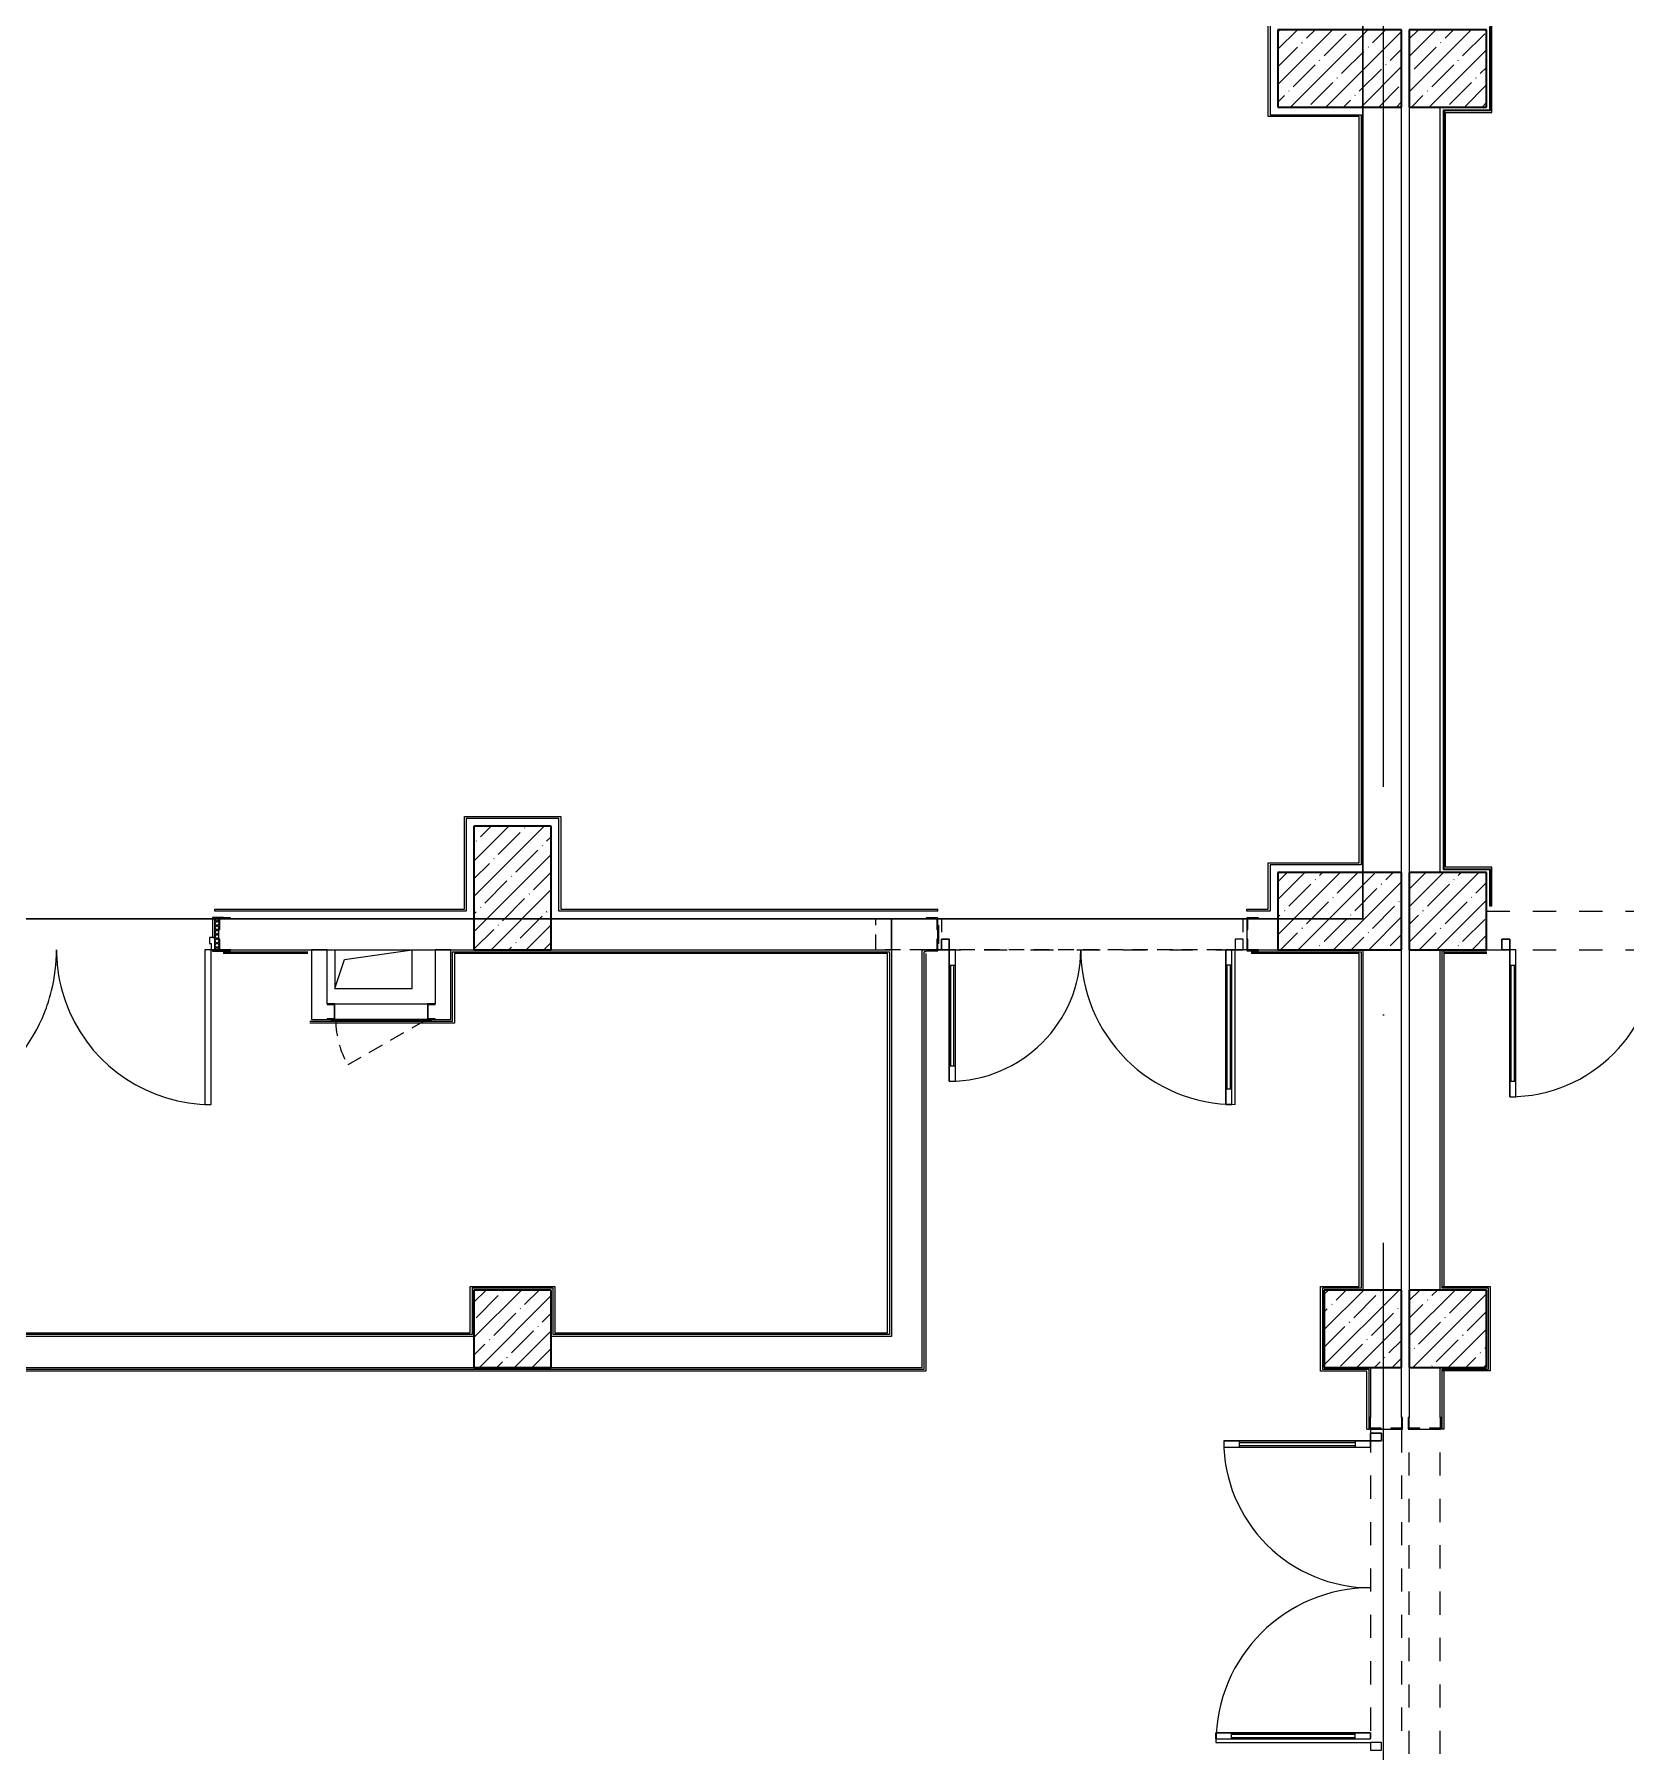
# Model space of a CAD drawing. Header units: millimetres. Extents: x 5993 to 95364, y 87345 to 145529.
# Drawn here: x 47184 to 48022, y 119364 to 120268 of the extents above; entities that cross this region are included whole.
import ezdxf

# ---------------------------------------------------------------- set-up
doc = ezdxf.new("R2010")
doc.units = ezdxf.units.MM
for name, pattern in [('200_ШТРИХ_ш1п0_6_', [160, 100, -60]), ('50_200_ШТРИХ_1Т_ш5_п1_п1_', [1400, 1000, -200, 0, -200]), ('Штрих короткий', [300, 150, -150])]:
    doc.linetypes.add(name, pattern=pattern)
for name, color, linetype, lineweight in [('0-2', 7, 'Continuous', 9), ('S-GRID-____-OTLN-1', 7, '50_200_ШТРИХ_1Т_ш5_п1_п1_', 9), ('Двери', 7, 'Continuous', 9), ('Каркас_Импост', 7, 'Continuous', 13), ('Каркас_Импост-1', 7, 'Continuous', 9), ('Несущие колонны', 7, 'Continuous', 9), ('Несущие колонны-1', 7, 'Continuous', 35), ('Обобщенные модели', 7, 'Continuous', 9), ('Общие ребра', 7, 'Continuous', 9), ('Окна', 7, 'Continuous', 9), ('Открывание в плане-2', 7, '200_ШТРИХ_ш1п0_6_', 9), ('Открывание-1', 7, 'Continuous', 9), ('Панель', 7, 'Continuous', 13), ('Перекрытия', 7, 'Continuous', 9), ('Перемычка-1', 7, 'Штрих короткий', 9), ('Перемычка_Пунктирные линии-1', 7, '200_ШТРИХ_ш1п0_6_', 9), ('Размеры', 7, 'Continuous', 15), ('Стены', 7, 'Continuous', 9), ('Стены-1', 7, 'Continuous', 13), ('Элементы узлов', 7, 'Continuous', 9)]:
    doc.layers.add(name, color=color, linetype=linetype, lineweight=lineweight)

# ---------------------------------------------------------------- blocks, each defined once
blk = doc.blocks.new('Проем_Дверь_Прямоугольный - 2000х2100h_дверные проемы-35110903-АИ2_01_План напольных покрытий и плинтусов 1го этажа _Часть 1_')
at = {"layer": 'Перемычка-1'}
for p, q in [((1000, 100), (-1000, 100)), ((1000, -100), (-1000, -100))]:
    blk.add_line(p, q, dxfattribs=at)
blk = doc.blocks.new('Дверь_СКБ_2Ст_Внутренняя_ШЕР - СОШ_Д-34__Дв_2200x2400h_ Снарядная_EI30-33583760-АИ2_01_План напольных покрытий и плинтусов 1го этажа _Часть 1_')
at = {"layer": 'Двери'}
h = blk.add_hatch(dxfattribs=at)
h.set_pattern_fill('FP_62', color=256, style=0, pattern_type=2)
h.set_pattern_definition([(135, (1201.41, 164.685), (-14.1421, -14.1421), []), (225, (1201.41, 164.685), (14.1421, -14.1421), [])])
h.paths.add_polyline_path([(1087.5, 100), (1087.5, -100), (1112.5, -100), (1112.5, 100)], flags=0)
at = {"layer": 'Каркас_Импост-1'}
h = blk.add_hatch(dxfattribs=at)
h.set_pattern_fill('FP_63', color=256, style=0, pattern_type=2)
h.set_pattern_definition([(45, (-921.384, 164.685), (-14.1421, 14.1421), []), (135, (-921.384, 164.685), (-14.1421, -14.1421), [])])
h.paths.add_polyline_path([(-1087.5, 100), (-1087.5, -100), (-1062.5, -100), (-1062.5, 100)], flags=0)
at = {"layer": 'Каркас_Импост'}
for p, q in [((-1047.5, 108), (-1117.5, 108)), ((-1117.5, 108), (-1117.5, 106)), ((-1062.5, 100), (-1087.5, 100)), ((-1087.5, 100), (-1047.5, 100)), ((-1087.5, 31), (-1087.5, -31)), ((-1037.5, 100), (-1062.5, 100)), ((-1062.5, 100), (-1062.5, 20)), ((-1062.5, -100), (-1062.5, 100)), ((-1047.5, 100), (-1062.5, 100)), ((-1062.5, 100), (-1062.5, 99)), ((-1062.5, 99), (-1047.5, 99)), ((-1062.5, 20), (-1027.5, 20)), ((-1047.5, 20), (-1062.5, 20)), ((-1062.5, 20), (-1062.5, -100)), ((-1047.5, 100), (-1047.5, 108)), ((-1047.5, 99), (-1047.5, 100)), ((-1047.5, -100), (-1047.5, 20)), ((-1037.5, 60), (-1037.5, 100)), ((-1027.5, 60), (-1037.5, 60)), ((-1027.5, 20), (-1027.5, 60)), ((1062.5, 60), (1052.5, 60)), ((1052.5, 60), (1052.5, 20)), ((1052.5, 20), (1087.5, 20)), ((1062.5, 100), (1062.5, 60)), ((1087.5, 100), (1062.5, 100)), ((1142.5, 108), (1072.5, 108)), ((1072.5, 108), (1072.5, 100)), ((1087.5, 100), (1072.5, 100)), ((1072.5, 100), (1072.5, 99)), ((1072.5, 100), (1142.5, 100)), ((1072.5, 99), (1087.5, 99)), ((1087.5, 20), (1072.5, 20)), ((1072.5, 20), (1072.5, -100)), ((1087.5, 20), (1087.5, 100)), ((1112.5, 100), (1087.5, 100)), ((1087.5, 100), (1087.5, -100)), ((1087.5, 99), (1087.5, 100)), ((1087.5, -100), (1087.5, 20)), ((1112.5, -100), (1112.5, 100)), ((1142.5, 100), (1142.5, 108)), ((-1117.5, -106), (-1117.5, -108)), ((-1117.5, -108), (-1047.5, -108)), ((-1087.5, -100), (-1062.5, -100)), ((-1047.5, -100), (-1087.5, -100)), ((-1062.5, -100), (-1047.5, -100)), ((-1047.5, -108), (-1047.5, -100)), ((1072.5, -100), (1087.5, -100)), ((1142.5, -100), (1072.5, -100)), ((1072.5, -100), (1072.5, -108)), ((1072.5, -108), (1142.5, -108)), ((1087.5, -100), (1112.5, -100)), ((1142.5, -108), (1142.5, -100))]:
    blk.add_line(p, q, dxfattribs=at)
at = {"layer": 'Открывание-1'}
for centre, radius, start, end in [((1062.5, 100), 1100, 90, 158.66297), ((-1037.5, 100), 1000, 23.60704, 90), ((-1037.5, 100), 1000, 7.5, 23.60704), ((1062.5, 100), 1100, 159.23077, 166.15385), ((1062.5, 100), 1100, 158.66297, 159.23077), ((1062.5, 100), 1100, 166.15385, 180), ((-1037.5, 100), 1000, 0, 7.5)]:
    blk.add_arc(centre, radius, start, end, dxfattribs=at)
at = {"layer": 'Панель'}
for p, q in [((1062.5, 1200), (1022.5, 1200)), ((1022.5, 1200), (1022.5, 100)), ((1062.5, 100), (1062.5, 1200)), ((-1037.5, 1100), (-1037.5, 100)), ((-997.5, 1100), (-1037.5, 1100)), ((-997.5, 100), (-997.5, 1100)), ((-1037.5, 100), (-997.5, 100)), ((1022.5, 100), (1062.5, 100))]:
    blk.add_line(p, q, dxfattribs=at)
blk = doc.blocks.new('BSC_Колонна _Прямоугольная - 500х800-V93-АИ2_01_План напольных покрытий и плинтусов 1го этажа _Часть 1_')
at = {"layer": 'Несущие колонны'}
h = blk.add_hatch(dxfattribs=at)
h.set_pattern_fill('FP_126', color=256, style=0, pattern_type=2)
h.set_pattern_definition([(315, (-77400, 76650), (114.04925, 114.04925), []), (315, (-77400, 76535.95), (114.04925, 114.04925), [201.613, -40.323, 3.353, -36.97])])
h.paths.add_polyline_path([(-250, 400), (-250, -400), (250, -400), (250, 400)], flags=0)
at = {"layer": 'Несущие колонны-1'}
for p, q in [((250, 400), (-250, 400)), ((-250, 400), (-250, -400)), ((250, -400), (250, 400)), ((-250, -400), (250, -400))]:
    blk.add_line(p, q, dxfattribs=at)
blk = doc.blocks.new('BSC_Колонна _Прямоугольная - 500х800-V94-АИ2_01_План напольных покрытий и плинтусов 1го этажа _Часть 1_')
at = {"layer": 'Несущие колонны'}
h = blk.add_hatch(dxfattribs=at)
h.set_pattern_fill('FP_127', color=256, style=0, pattern_type=2)
h.set_pattern_definition([(315, (-71950, 76650), (114.04925, 114.04925), []), (315, (-71950, 76535.95), (114.04925, 114.04925), [201.613, -40.323, 3.353, -36.97])])
h.paths.add_polyline_path([(-250, 400), (-250, -400), (250, -400), (250, 400)], flags=0)
at = {"layer": 'Несущие колонны-1'}
for p, q in [((250, 400), (-250, 400)), ((-250, 400), (-250, -400)), ((250, -400), (250, 400)), ((-250, -400), (250, -400))]:
    blk.add_line(p, q, dxfattribs=at)
blk = doc.blocks.new('BSC_Колонна _Прямоугольная - 500х800-V101-АИ2_01_План напольных покрытий и плинтусов 1го этажа _Часть 1_')
at = {"layer": 'Несущие колонны'}
h = blk.add_hatch(dxfattribs=at)
h.set_pattern_fill('FP_134', color=256, style=0, pattern_type=2)
h.set_pattern_definition([(225, (71300, 72100), (114.04925, -114.04925), []), (225, (71185.95, 72100), (114.04925, -114.04925), [201.613, -40.323, 3.353, -36.97])])
h.paths.add_polyline_path([(-177, 400), (-250, 400), (-250, -400), (250, -400), (250, 400)], flags=0)
at = {"layer": 'Несущие колонны-1'}
for p, q in [((250, 400), (-250, 400)), ((-250, 400), (-250, -400)), ((250, -400), (250, 400)), ((-250, -400), (250, -400))]:
    blk.add_line(p, q, dxfattribs=at)
blk = doc.blocks.new('BSC_Колонна _Прямоугольная - 500х500-V106-АИ2_01_План напольных покрытий и плинтусов 1го этажа _Часть 1_')
at = {"layer": 'Несущие колонны'}
h = blk.add_hatch(dxfattribs=at)
h.set_pattern_fill('FP_139', color=256, style=0, pattern_type=2)
h.set_pattern_definition([(45, (-77350, -77400), (-114.04925, 114.04925), []), (45, (-77235.95, -77400), (-114.04925, 114.04925), [201.613, -40.323, 3.353, -36.97])])
h.paths.add_polyline_path([(-250, -250), (250, -250), (250, 250), (-250, 250)], flags=0)
at = {"layer": 'Несущие колонны-1'}
for p, q in [((250, 250), (-250, 250)), ((-250, 250), (-250, -250)), ((250, -250), (250, 250)), ((-250, -250), (250, -250))]:
    blk.add_line(p, q, dxfattribs=at)
blk = doc.blocks.new('BSC_Колонна _Прямоугольная - 500х500-V107-АИ2_01_План напольных покрытий и плинтусов 1го этажа _Часть 1_')
at = {"layer": 'Несущие колонны'}
h = blk.add_hatch(dxfattribs=at)
h.set_pattern_fill('FP_140', color=256, style=0, pattern_type=2)
h.set_pattern_definition([(45, (-77350, -71950), (-114.04925, 114.04925), []), (45, (-77235.95, -71950), (-114.04925, 114.04925), [201.613, -40.323, 3.353, -36.97])])
h.paths.add_polyline_path([(-250, -250), (250, -250), (250, 250), (-250, 250)], flags=0)
at = {"layer": 'Несущие колонны-1'}
for p, q in [((250, 250), (-250, 250)), ((-250, 250), (-250, -250)), ((250, -250), (250, 250)), ((-250, -250), (250, -250))]:
    blk.add_line(p, q, dxfattribs=at)
blk = doc.blocks.new('BSC_Колонна _Прямоугольная - 500х500-V157-АИ2_01_План напольных покрытий и плинтусов 1го этажа _Часть 1_')
at = {"layer": 'Несущие колонны'}
h = blk.add_hatch(dxfattribs=at)
h.set_pattern_fill('FP_195', color=256, style=0, pattern_type=2)
h.set_pattern_definition([(45, (-77350, -69250), (-114.04925, 114.04925), []), (45, (-77235.95, -69250), (-114.04925, 114.04925), [201.613, -40.323, 3.353, -36.97])])
h.paths.add_polyline_path([(-250, -250), (250, -250), (250, 250), (-250, 250), (-250, 192)], flags=0)
at = {"layer": 'Несущие колонны-1'}
for p, q in [((250, 250), (-250, 250)), ((-250, 250), (-250, -250)), ((250, -250), (250, 250)), ((-250, -250), (250, -250))]:
    blk.add_line(p, q, dxfattribs=at)
blk = doc.blocks.new('BSC_Колонна _Прямоугольная - 500х500-V158-АИ2_01_План напольных покрытий и плинтусов 1го этажа _Часть 1_')
at = {"layer": 'Несущие колонны'}
h = blk.add_hatch(dxfattribs=at)
h.set_pattern_fill('FP_196', color=256, style=0, pattern_type=2)
h.set_pattern_definition([(45, (-76800, -69250), (-114.04925, 114.04925), []), (45, (-76685.95, -69250), (-114.04925, 114.04925), [201.613, -40.323, 3.353, -36.97])])
h.paths.add_polyline_path([(-127, -250), (250, -250), (250, 250), (-250, 250), (-250, -250)], flags=0)
at = {"layer": 'Несущие колонны-1'}
for p, q in [((250, 250), (-250, 250)), ((-250, 250), (-250, -250)), ((250, -250), (250, 250)), ((-250, -250), (250, -250))]:
    blk.add_line(p, q, dxfattribs=at)
blk = doc.blocks.new('BSC_Колонна _Прямоугольная - 500х500-V159-АИ2_01_План напольных покрытий и плинтусов 1го этажа _Часть 1_')
at = {"layer": 'Несущие колонны'}
h = blk.add_hatch(dxfattribs=at)
h.set_pattern_fill('FP_197', color=256, style=0, pattern_type=2)
h.set_pattern_definition([(45, (-71300, -69250), (-114.04925, 114.04925), []), (45, (-71185.95, -69250), (-114.04925, 114.04925), [201.613, -40.323, 3.353, -36.97])])
h.paths.add_polyline_path([(-250, -250), (250, -250), (250, 250), (-250, 250)], flags=0)
at = {"layer": 'Несущие колонны-1'}
for p, q in [((250, 250), (-250, 250)), ((-250, 250), (-250, -250)), ((250, -250), (250, 250)), ((-250, -250), (250, -250))]:
    blk.add_line(p, q, dxfattribs=at)
blk = doc.blocks.new('Дверь_Витражная_СКБ_2Ст2 - ДВВ_ДАО_СОШ_Коридор_отсек-33467899-АИ2_01_План напольных покрытий и плинтусов 1го этажа _Часть 1_')
at = {"layer": 'Двери'}
for p, q in [((-975, -985), (-975, -35)), ((975, -1035), (975, -35))]:
    blk.add_line(p, q, dxfattribs=at)
for centre, radius, start, end in [((-975, -35), 950, 270, 0), ((975, -35), 1000, 180, 270)]:
    blk.add_arc(centre, radius, start, end, dxfattribs=at)
at = {"layer": 'Элементы узлов'}
for p, q in [((-1025, -35), (-1025, 35)), ((-1025, 35), (-975, 35)), ((-975, 35), (-1025, 35)), ((-1025, 35), (-1025, -35)), ((-975, 35), (-975, -35)), ((-975, -35), (-975, 35)), ((1025, 35), (975, 35)), ((975, 35), (975, -35)), ((1025, 35), (975, 35)), ((975, 35), (975, -35)), ((1025, -35), (1025, 35)), ((1025, -35), (1025, 35)), ((-975, -35), (-1025, -35)), ((-1025, -35), (-975, -35)), ((-935, -35), (-975, -35)), ((-975, -985), (-975, -35)), ((-935, -35), (-975, -35)), ((-975, -35), (-975, -985)), ((-935, -985), (-935, -35)), ((-935, -985), (-935, -35)), ((913, -35), (953, -35)), ((913, -1035), (913, -35)), ((913, -35), (913, -1035)), ((953, -35), (913, -35)), ((953, -1035), (953, -35)), ((953, -1035), (953, -35)), ((975, -35), (1025, -35)), ((975, -35), (1025, -35)), ((-975, -135), (-935, -135)), ((-965, -885), (-965, -135)), ((-945, -885), (-945, -135)), ((953, -135), (913, -135)), ((923, -935), (923, -135)), ((943, -935), (943, -135)), ((-975, -885), (-935, -885)), ((-975, -985), (-935, -985)), ((-975, -985), (-935, -985)), ((953, -935), (913, -935)), ((953, -1035), (913, -1035)), ((913, -1035), (953, -1035))]:
    blk.add_line(p, q, dxfattribs=at)
blk = doc.blocks.new('Проем_Дверь_Прямоугольный - 2100х2400h_дверные проемы-28062654-АИ2_01_План напольных покрытий и плинтусов 1го этажа _Часть 1_')
at = {"layer": 'Перемычка-1'}
for p, q in [((1050, 100), (-1050, 100)), ((1050, -100), (-1050, -100))]:
    blk.add_line(p, q, dxfattribs=at)
blk = doc.blocks.new('Проем_Дверь_Прямоугольный - 2250х2400h_дверные проемы-28063142-АИ2_01_План напольных покрытий и плинтусов 1го этажа _Часть 1_')
at = {"layer": 'Перемычка-1'}
for p, q in [((1125, 125), (-1125, 125)), ((1125, -125), (-1125, -125))]:
    blk.add_line(p, q, dxfattribs=at)
blk = doc.blocks.new('Проем_Дверь_Прямоугольный - 2100х2400h_дверные проемы-28062684-АИ2_01_План напольных покрытий и плинтусов 1го этажа _Часть 1_')
at = {"layer": 'Перемычка-1'}
for p, q in [((1050, 100), (-1050, 100)), ((1050, -100), (-1050, -100))]:
    blk.add_line(p, q, dxfattribs=at)
blk = doc.blocks.new('Фахверк_СКБ_Уголок - 200_3600-27915153-АИ2_01_План напольных покрытий и плинтусов 1го этажа _Часть 1_')
at = {"layer": 'Обобщенные модели'}
for p, q in [((125, 156), (50, 156)), ((50, 156), (50, 150)), ((50, 150), (119, 150)), ((119, 150), (119, 81)), ((125, 81), (125, 156)), ((119, 81), (125, 81)), ((125, 19), (119, 19)), ((119, 19), (119, -50)), ((125, -56), (125, 19)), ((119, -50), (50, -50)), ((50, -50), (50, -56)), ((50, -56), (125, -56))]:
    blk.add_line(p, q, dxfattribs=at)
blk = doc.blocks.new('Фахверк_СКБ_Уголок - 200_3600-28062453-АИ2_01_План напольных покрытий и плинтусов 1го этажа _Часть 1_')
at = {"layer": 'Обобщенные модели'}
for p, q in [((200, 156), (125, 156)), ((125, 156), (125, 81)), ((131, 81), (131, 150)), ((131, 150), (200, 150)), ((200, 150), (200, 156)), ((125, 81), (131, 81)), ((131, 19), (125, 19)), ((125, 19), (125, -56)), ((131, -50), (131, 19)), ((125, -56), (200, -56)), ((200, -50), (131, -50)), ((200, -56), (200, -50))]:
    blk.add_line(p, q, dxfattribs=at)
blk = doc.blocks.new('154_Стойка_СКБ_Уголок - СМ-2230_200-V196-АИ2_01_План напольных покрытий и плинтусов 1го этажа _Часть 1_')
at = {"layer": 'Обобщенные модели'}
for p, q in [((125, 156), (125, 81)), ((200, 156), (125, 156)), ((131, 81), (131, 150)), ((131, 150), (200, 150)), ((200, 150), (200, 156)), ((125, 81), (131, 81)), ((131, 19), (125, 19)), ((125, 19), (125, -56)), ((131, -50), (131, 19)), ((125, -56), (200, -56)), ((200, -50), (131, -50)), ((200, -56), (200, -50))]:
    blk.add_line(p, q, dxfattribs=at)
blk = doc.blocks.new('Стойка_Влож_Полоса боковая - Полоса-28213942-АИ2_01_План напольных покрытий и плинтусов 1го этажа _Часть 1_')
at = {"layer": 'Обобщенные модели'}
for p, q in [((-5, 60), (0, 60)), ((-5, -60), (-5, 60)), ((0, 31), (0, -31)), ((0, -60), (-5, -60))]:
    blk.add_line(p, q, dxfattribs=at)
blk = doc.blocks.new('AR_Отверстие Ниша - Лючок-32405500-АИ2_01_План напольных покрытий и плинтусов 1го этажа _Часть 1_')
at = {"layer": 'Окна'}
for p, q in [((-300, 50), (300, 50)), ((300, -50), (-300, -50))]:
    blk.add_line(p, q, dxfattribs=at)
blk = doc.blocks.new('Л_Общий_Лючок - Лючок-29753650-АИ2_01_План напольных покрытий и плинтусов 1го этажа _Часть 1_')
at = {"layer": 'Окна'}
for p, q in [((-24, 0), (-24, -6)), ((624, 0), (624, -6)), ((-24, -6), (624, -6))]:
    blk.add_line(p, q, dxfattribs=at)
at = {"layer": 'Открывание в плане-2'}
blk.add_line((584, -6), (85, -294), dxfattribs=at)
blk.add_arc((594, 0), 588, 180.5876, 210, dxfattribs=at)
blk = doc.blocks.new('154_Фахверк_СКБ_Швеллер - Тип_100_4010_1-28088705-АИ2_01_План напольных покрытий и плинтусов 1го этажа _Часть 1_')
at = {"layer": 'Обобщенные модели'}
for p, q in [((175, 50), (125, 50)), ((125, 50), (125, -50)), ((128, 47), (175, 47)), ((128, -47), (128, 47)), ((175, 47), (175, 50)), ((125, -50), (175, -50)), ((175, -47), (128, -47)), ((175, -50), (175, -47))]:
    blk.add_line(p, q, dxfattribs=at)
blk = doc.blocks.new('AR_Отверстие прямоугольное _в плите_ - AR_Отверстие прямоугольное _в плите_-V238-АИ2_01_План напольных покрытий и плинтусов 1го этажа _Часть 1_')
at = {"layer": 'Обобщенные модели'}
for p, q in [((-250, 125), (-250, -125)), ((-188, 63), (250, 125)), ((250, -125), (250, 125)), ((-250, -125), (-188, 63)), ((-250, -125), (250, -125))]:
    blk.add_line(p, q, dxfattribs=at)
blk = doc.blocks.new('Дверь_Витражная_СКБ_2Ст2 - ДВВ_ДАО_СОШ_Физ_ зал-35107574-АИ2_01_План напольных покрытий и плинтусов 1го этажа _Часть 1_')
at = {"layer": 'Двери'}
for p, q in [((-925, 1035), (-925, 35)), ((925, 885), (925, 35))]:
    blk.add_line(p, q, dxfattribs=at)
for centre, radius, start, end in [((-925, 35), 1000, 360, 90), ((925, 35), 850, 90, 180)]:
    blk.add_arc(centre, radius, start, end, dxfattribs=at)
at = {"layer": 'Элементы узлов'}
for p, q in [((-903, 1035), (-863, 1035)), ((-903, 1035), (-903, 35)), ((-863, 1035), (-903, 1035)), ((-903, 1035), (-903, 35)), ((-863, 1035), (-863, 35)), ((-863, 35), (-863, 1035)), ((-903, 935), (-863, 935)), ((-893, 935), (-893, 135)), ((-873, 935), (-873, 135)), ((925, 885), (885, 885)), ((885, 885), (885, 35)), ((925, 885), (885, 885)), ((885, 885), (885, 35)), ((925, 785), (885, 785)), ((895, 785), (895, 135)), ((915, 785), (915, 135)), ((925, 885), (925, 35)), ((925, 35), (925, 885)), ((-903, 135), (-863, 135)), ((925, 135), (885, 135)), ((-975, 35), (-975, -35)), ((-925, 35), (-975, 35)), ((-925, 35), (-975, 35)), ((-975, 35), (-975, -35)), ((-925, -35), (-925, 35)), ((-925, -35), (-925, 35)), ((-863, 35), (-903, 35)), ((-903, 35), (-863, 35)), ((885, 35), (925, 35)), ((885, 35), (925, 35)), ((925, -35), (925, 35)), ((925, 35), (975, 35)), ((925, 35), (925, -35)), ((975, 35), (925, 35)), ((975, 35), (975, -35)), ((975, -35), (975, 35)), ((-975, -35), (-925, -35)), ((-975, -35), (-925, -35)), ((975, -35), (925, -35)), ((925, -35), (975, -35))]:
    blk.add_line(p, q, dxfattribs=at)
blk = doc.blocks.new('АР_Перемычка - АР_Перемычка-35110942-АИ2_01_План напольных покрытий и плинтусов 1го этажа _Часть 1_')
at = {"layer": 'Обобщенные модели'}
blk.add_line((0, -100), (8, -100), dxfattribs=at)
at = {"layer": 'Перемычка_Пунктирные линии-1'}
for p, q in [((0, 100), (2400, 100)), ((0, -31), (0, 31)), ((2400, 100), (2400, -100)), ((0, -100), (2400, -100))]:
    blk.add_line(p, q, dxfattribs=at)

msp = doc.modelspace()

# ---------------------------------------------------------------- linework, layer by layer
at = {"layer": 'S-GRID-____-OTLN-1', "color": 251, "ltscale": 0.6, "true_color": 0x636466}
msp.add_line((47894.73, 117351.98), (47894.73, 121495.1), dxfattribs=at)
at = {"layer": 'Общие ребра'}
for p, q in [((47951, 120272.77), (47951, 120228.41)), ((47926.58, 120228), (47926.58, 119829.95)), ((47926.58, 120228), (47927.39, 120228)), ((47951, 120228), (47927.39, 120228)), ((47951, 120228.41), (47951, 120228)), ((47926.58, 119829.13), (47926.58, 119829.95)), ((47926.58, 119829.13), (47950.59, 119829.13)), ((47950.59, 119829.13), (47951, 119829.13)), ((47951, 119829.13), (47951, 119809.63))]:
    msp.add_line(p, q, dxfattribs=at)
at = {"layer": 'Перекрытия'}
for p, q in [((47660.01, 119802.71), (47662.04, 119802.71)), ((47662.04, 119802.71), (47662.04, 119795.79)), ((47820.76, 119795.79), (47820.76, 119802.71)), ((47820.76, 119802.71), (47822.8, 119802.71))]:
    msp.add_line(p, q, dxfattribs=at)
at = {"layer": 'Размеры', "color": 152, "lineweight": 30, "true_color": 0x2776bb}
msp.add_lwpolyline([(47883.84, 121052.13), (45930.35, 121052.13), (45930.35, 119802.71), (47883.84, 119802.71)], close=True, dxfattribs=at)
at = {"layer": 'Стены'}
for p, q in [((47834.03, 120224.99), (47834.03, 120275.78)), ((47835.01, 120274.8), (47835.01, 120225.97)), ((47881.89, 120224.99), (47834.03, 120224.99)), ((47835.01, 120225.97), (47882.87, 120225.97)), ((47881.89, 119832.17), (47881.89, 120224.99)), ((47882.87, 120225.97), (47882.87, 119831.2)), ((47410.77, 119856.59), (47461.56, 119856.59)), ((47410.77, 119807.76), (47410.77, 119856.59)), ((47460.59, 119855.62), (47411.75, 119855.62)), ((47411.75, 119855.62), (47411.75, 119806.78)), ((47460.59, 119806.78), (47460.59, 119855.62)), ((47461.56, 119856.59), (47461.56, 119807.76)), ((47834.03, 119832.17), (47881.89, 119832.17)), ((47834.03, 119807.76), (47834.03, 119832.17)), ((47882.87, 119831.2), (47835.01, 119831.2)), ((47835.01, 119831.2), (47835.01, 119806.78)), ((47279.48, 119807.76), (47410.77, 119807.76)), ((47279.48, 119806.78), (47279.48, 119807.76)), ((47411.75, 119806.78), (47279.48, 119806.78)), ((47660.01, 119806.78), (47460.59, 119806.78)), ((47461.56, 119807.76), (47660.01, 119807.76)), ((47660.01, 119806.78), (47660.01, 119807.76)), ((47822.8, 119807.76), (47834.03, 119807.76)), ((47822.8, 119806.78), (47822.8, 119807.76)), ((47835.01, 119806.78), (47822.8, 119806.78)), ((47283.96, 119785.45), (47328.4, 119785.45)), ((47283.96, 119785.45), (47283.96, 119784.48)), ((47328.4, 119784.48), (47283.96, 119784.48)), ((47404.59, 119748.83), (47404.59, 119785.45)), ((47404.59, 119785.45), (47634.61, 119785.45)), ((47405.56, 119784.48), (47405.56, 119747.85)), ((47633.63, 119784.48), (47405.56, 119784.48)), ((47633.63, 119584.89), (47633.63, 119784.48)), ((47634.61, 119785.45), (47634.61, 119583.92)), ((47652.84, 119565.69), (47652.84, 119785.45)), ((47653.82, 119785.45), (47652.84, 119785.45)), ((47653.82, 119784.48), (47653.82, 119564.71)), ((47825.24, 119785.45), (47882.87, 119785.45)), ((47825.24, 119785.45), (47825.24, 119784.48)), ((47881.89, 119784.48), (47825.24, 119784.48)), ((47881.89, 119609.31), (47881.89, 119784.48)), ((47882.87, 119785.45), (47882.87, 119608.34)), ((47925.52, 119608.31), (47925.52, 119785.94)), ((47926.41, 119785.94), (47925.52, 119785.94)), ((47926.41, 119785.94), (47926.41, 119609.2)), ((47926.41, 119785.45), (47948.97, 119785.45)), ((47948.97, 119784.56), (47926.41, 119784.56)), ((47948.97, 119784.56), (47948.97, 119785.45)), ((47329.38, 119748.83), (47404.59, 119748.83)), ((47405.56, 119747.85), (47329.38, 119747.85)), ((47413.87, 119609.31), (47458.47, 119609.31)), ((47413.87, 119584.89), (47413.87, 119609.31)), ((47457.49, 119608.34), (47414.84, 119608.34)), ((47414.84, 119608.34), (47414.84, 119583.92)), ((47457.49, 119583.92), (47457.49, 119608.34)), ((47458.47, 119609.31), (47458.47, 119584.89)), ((47861.54, 119564.71), (47861.54, 119609.31)), ((47861.54, 119609.31), (47881.89, 119609.31)), ((47862.52, 119608.34), (47862.52, 119565.69)), ((47882.87, 119608.34), (47862.52, 119608.34)), ((47925.52, 119609.2), (47950.83, 119609.2)), ((47949.94, 119608.31), (47925.52, 119608.31)), ((47949.94, 119565.69), (47949.94, 119608.31)), ((47950.83, 119609.2), (47950.83, 119564.79)), ((47414.84, 119583.92), (47013.89, 119583.92)), ((47014.87, 119584.89), (47413.87, 119584.89)), ((47634.61, 119583.92), (47457.49, 119583.92)), ((47458.47, 119584.89), (47633.63, 119584.89)), ((46472.61, 119565.69), (47652.84, 119565.69)), ((47653.82, 119564.71), (46473.59, 119564.71)), ((47885.96, 119564.71), (47861.54, 119564.71)), ((47862.52, 119565.69), (47886.94, 119565.69)), ((47885.96, 119534.1), (47885.96, 119564.71)), ((47886.94, 119565.69), (47886.94, 119534.1)), ((47925.52, 119565.69), (47949.94, 119565.69)), ((47925.52, 119534.1), (47925.52, 119565.69)), ((47950.83, 119564.79), (47925.52, 119564.79)), ((47926.41, 119564.79), (47926.41, 119534.1)), ((47885.96, 119534.1), (47886.94, 119534.1)), ((47926.41, 119534.1), (47925.52, 119534.1))]:
    msp.add_line(p, q, dxfattribs=at)
at = {"layer": 'Стены-1'}
for p, q in [((47951.81, 120228.41), (47951.81, 120273.58)), ((47950.59, 120272.36), (47950.59, 120228.41)), ((47883.84, 120230.04), (47883.84, 119827.13)), ((47904.19, 119827.13), (47904.19, 120230.04)), ((47908.26, 120230.04), (47908.26, 119827.13)), ((47924.54, 119827.13), (47924.54, 120230.04)), ((47926.58, 120228.41), (47926.17, 120228.41)), ((47926.17, 120228.41), (47926.17, 119829.95)), ((47927.39, 120228.41), (47926.58, 120228.41)), ((47950.59, 120228.41), (47927.39, 120228.41)), ((47951.81, 120228), (47951.81, 120228.41)), ((47951.81, 120227.19), (47951.81, 120228)), ((47927.39, 119829.95), (47927.39, 120227.19)), ((47927.39, 120227.19), (47951.81, 120227.19)), ((47926.17, 119829.95), (47926.17, 119829.13)), ((47950.59, 119829.95), (47927.39, 119829.95)), ((47951, 119829.95), (47950.59, 119829.95)), ((47951.81, 119829.95), (47951, 119829.95)), ((47951.81, 119809.63), (47951.81, 119829.95)), ((47926.17, 119829.13), (47926.17, 119828.73)), ((47926.17, 119828.73), (47950.59, 119828.73)), ((47950.59, 119828.73), (47950.59, 119809.63)), ((47415.82, 119802.71), (47287.62, 119802.71)), ((47635.59, 119802.71), (47456.52, 119802.71)), ((47635.59, 119802.71), (47635.59, 119582.94)), ((47651.87, 119802.71), (47635.59, 119802.71)), ((47635.59, 119786.43), (47635.59, 119802.71)), ((47653.9, 119802.71), (47651.87, 119802.71)), ((47839.08, 119802.71), (47828.9, 119802.71)), ((47950.59, 119809.63), (47951.81, 119809.63)), ((47822.8, 119797.09), (47822.8, 119792.05)), ((47287.62, 119786.43), (47415.82, 119786.43)), ((47338.49, 119786.43), (47330.36, 119786.43)), ((47330.36, 119786.43), (47330.36, 119749.8)), ((47338.49, 119757.94), (47338.49, 119786.43)), ((47395.47, 119786.43), (47395.47, 119757.94)), ((47403.61, 119786.43), (47395.47, 119786.43)), ((47403.61, 119757.94), (47403.61, 119786.43)), ((47456.52, 119786.43), (47635.59, 119786.43)), ((47651.87, 119566.66), (47651.87, 119786.43)), ((47651.87, 119786.43), (47653.9, 119786.43)), ((47828.9, 119786.43), (47839.08, 119786.43)), ((47883.84, 119786.43), (47883.84, 119607.36)), ((47904.19, 119607.36), (47904.19, 119786.43)), ((47908.26, 119786.43), (47908.26, 119607.36)), ((47924.54, 119607.36), (47924.54, 119786.43)), ((47403.61, 119749.8), (47403.61, 119757.94)), ((47330.36, 119749.8), (47338.49, 119749.8)), ((47395.47, 119749.8), (47403.61, 119749.8)), ((47415.82, 119582.94), (47012.91, 119582.94)), ((47635.59, 119582.94), (47456.52, 119582.94)), ((47012.91, 119566.66), (47415.82, 119566.66)), ((47456.52, 119566.66), (47635.59, 119566.66)), ((47635.59, 119566.66), (47651.87, 119566.66)), ((47887.91, 119566.66), (47887.91, 119540.21)), ((47904.19, 119540.21), (47904.19, 119566.66)), ((47908.26, 119566.66), (47908.26, 119540.21)), ((47924.54, 119540.21), (47924.54, 119566.66)), ((47893.53, 119534.1), (47898.58, 119534.1)), ((47913.88, 119534.1), (47918.93, 119534.1))]:
    msp.add_line(p, q, dxfattribs=at)

# ---------------------------------------------------------------- block references
at = {"layer": '0-2', "xscale": 0.08139549610658335, "yscale": 0.08139549610658335, "zscale": 0.08139549610658335}
for name, p, rotation in [('BSC_Колонна _Прямоугольная - 500х800-V93-АИ2_01_План напольных покрытий и плинтусов 1го этажа _Часть 1_', (47871.64, 120250.38), 89.9999999999999), ('BSC_Колонна _Прямоугольная - 500х800-V101-АИ2_01_План напольных покрытий и плинтусов 1го этажа _Часть 1_', (47436.17, 119818.99), 180), ('BSC_Колонна _Прямоугольная - 500х800-V94-АИ2_01_План напольных покрытий и плинтусов 1го этажа _Часть 1_', (47871.64, 119806.78), 89.9999999999999), ('Дверь_СКБ_2Ст_Внутренняя_ШЕР - СОШ_Д-34__Дв_2200x2400h_ Снарядная_EI30-33583760-АИ2_01_План напольных покрытий и плинтусов 1го этажа _Часть 1_', (47193, 119794.57), 180), ('АР_Перемычка - АР_Перемычка-35110942-АИ2_01_План напольных покрытий и плинтусов 1го этажа _Часть 1_', (47822.8, 119794.57), 180), ('154_Стойка_СКБ_Уголок - СМ-2230_200-V196-АИ2_01_План напольных покрытий и плинтусов 1го этажа _Часть 1_', (47670.18, 119798.64), 180), ('Проем_Дверь_Прямоугольный - 2000х2100h_дверные проемы-35110903-АИ2_01_План напольных покрытий и плинтусов 1го этажа _Часть 1_', (47741.4, 119794.57), 180), ('Проем_Дверь_Прямоугольный - 2250х2400h_дверные проемы-28063142-АИ2_01_План напольных покрытий и плинтусов 1го этажа _Часть 1_', (48040.53, 119796.6), 180), ('Стойка_Влож_Полоса боковая - Полоса-28213942-АИ2_01_План напольных покрытий и плинтусов 1го этажа _Часть 1_', (47660.01, 119794.57), 180), ('Дверь_Витражная_СКБ_2Ст2 - ДВВ_ДАО_СОШ_Физ_ зал-35107574-АИ2_01_План напольных покрытий и плинтусов 1го этажа _Часть 1_', (47741.4, 119789.28), 180), ('154_Фахверк_СКБ_Швеллер - Тип_100_4010_1-28088705-АИ2_01_План напольных покрытий и плинтусов 1го этажа _Часть 1_', (47352.74, 119753.87), 180), ('AR_Отверстие Ниша - Лючок-32405500-АИ2_01_План напольных покрытий и плинтусов 1го этажа _Часть 1_', (47366.98, 119753.87), 180), ('Дверь_Витражная_СКБ_2Ст2 - ДВВ_ДАО_СОШ_Коридор_отсек-33467899-АИ2_01_План напольных покрытий и плинтусов 1го этажа _Часть 1_', (47890.76, 119448.64), 269.999999999996), ('Фахверк_СКБ_Уголок - 200_3600-27915153-АИ2_01_План напольных покрытий и плинтусов 1го этажа _Часть 1_', (47891.98, 119544.28), 269.9999999999998), ('Проем_Дверь_Прямоугольный - 2100х2400h_дверные проемы-28062654-АИ2_01_План напольных покрытий и плинтусов 1го этажа _Часть 1_', (47896.05, 119448.64), 89.99999999999986), ('Фахверк_СКБ_Уголок - 200_3600-27915153-АИ2_01_План напольных покрытий и плинтусов 1го этажа _Часть 1_', (47912.33, 119544.28), 270), ('Проем_Дверь_Прямоугольный - 2100х2400h_дверные проемы-28062684-АИ2_01_План напольных покрытий и плинтусов 1го этажа _Часть 1_', (47916.4, 119448.64), 270)]:
    msp.add_blockref(name, p, dxfattribs=dict(at, rotation=rotation))
for name, p in [('BSC_Колонна _Прямоугольная - 500х500-V106-АИ2_01_План напольных покрытий и плинтусов 1го этажа _Часть 1_', (47928.61, 120250.38)), ('BSC_Колонна _Прямоугольная - 500х500-V107-АИ2_01_План напольных покрытий и плинтусов 1го этажа _Часть 1_', (47928.61, 119806.78)), ('Фахверк_СКБ_Уголок - 200_3600-28062453-АИ2_01_План напольных покрытий и плинтусов 1го этажа _Часть 1_', (47271.34, 119790.5)), ('Фахверк_СКБ_Уголок - 200_3600-28062453-АИ2_01_План напольных покрытий и плинтусов 1го этажа _Часть 1_', (47812.62, 119790.5)), ('AR_Отверстие прямоугольное _в плите_ - AR_Отверстие прямоугольное _в плите_-V238-АИ2_01_План напольных покрытий и плинтусов 1го этажа _Часть 1_', (47362.91, 119776.26)), ('Дверь_Витражная_СКБ_2Ст2 - ДВВ_ДАО_СОШ_Коридор_отсек-33467899-АИ2_01_План напольных покрытий и плинтусов 1го этажа _Часть 1_', (48040.53, 119789.28)), ('154_Фахверк_СКБ_Швеллер - Тип_100_4010_1-28088705-АИ2_01_План напольных покрытий и плинтусов 1го этажа _Часть 1_', (47381.23, 119753.87)), ('Л_Общий_Лючок - Лючок-29753650-АИ2_01_План напольных покрытий и плинтусов 1го этажа _Часть 1_', (47342.56, 119749.8)), ('BSC_Колонна _Прямоугольная - 500х500-V159-АИ2_01_План напольных покрытий и плинтусов 1го этажа _Часть 1_', (47436.17, 119587.01)), ('BSC_Колонна _Прямоугольная - 500х500-V158-АИ2_01_План напольных покрытий и плинтусов 1го этажа _Часть 1_', (47883.84, 119587.01)), ('BSC_Колонна _Прямоугольная - 500х500-V157-АИ2_01_План напольных покрытий и плинтусов 1го этажа _Часть 1_', (47928.61, 119587.01))]:
    msp.add_blockref(name, p, dxfattribs=at)

doc.saveas('drawing.dxf')
